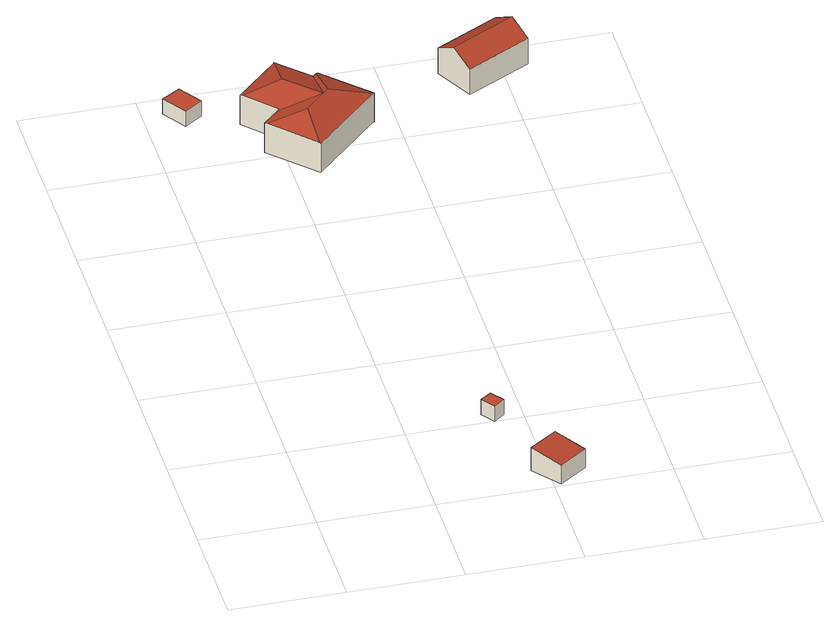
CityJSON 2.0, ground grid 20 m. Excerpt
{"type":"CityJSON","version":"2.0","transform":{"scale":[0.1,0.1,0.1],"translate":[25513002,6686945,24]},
"CityObjects":{
"building1":{"type":"Building","attributes":{"measuredHeight":3,"roofType":"1000","CODE":"220","REPAIRED":"no","GroundLevel":32.4,"LowestRoof":35.4,"HighestRoof":35.4,"BREC_BuildingHeightNN":35.4,"BREC_RoofNames":"flat","Integrate_LoD[1]":{"integrating_person":"vcdb_user","integration_date":"2016-10-28","matching_mode":1,"area_diff":0,"area_diff_filter":10,"overlap_DB_to_file":100,"overlap_file_to_DB":100,"overlap_filter":89}},"address":[{"CountryName":"Finland","LocalityName":"Helsinki"}],"geometry":[{"type":"Solid","lod":"2","boundaries":[[[[0,1,2,3]],[[4,5,6,7]],[[7,6,1,0]],[[6,5,2,1]],[[5,4,3,2]],[[4,7,0,3]]]],"semantics":{"surfaces":[{"type":"GroundSurface","ZMinASL":32.4,"ZMin":0,"Area":19.71},{"type":"RoofSurface","ZMax":3,"ZMinASL":35.4,"ZMin":3,"Area":19.71,"ZMaxASL":35.4,"RoofPitch":90,"RoofOrientation":-1},{"type":"WallSurface","ZMax":3,"Area":11.75,"ZMinASL":32.4,"ZMin":0,"ZMaxASL":35.4},{"type":"WallSurface","ZMax":3,"Area":15.09,"ZMinASL":32.4,"ZMin":0,"ZMaxASL":35.4}],"values":[[0,1,2,3,2,3]]}}]},
"building2":{"type":"Building","attributes":{"measuredHeight":3,"roofType":"1000","CODE":"220","REPAIRED":"no","GroundLevel":25.57,"LowestRoof":28.57,"HighestRoof":28.57,"BREC_BuildingHeightNN":28.57,"BREC_RoofNames":"flat","Integrate_LoD[1]":{"integrating_person":"vcdb_user","integration_date":"2016-10-28","matching_mode":1,"area_diff":0,"area_diff_filter":10,"overlap_DB_to_file":100,"overlap_file_to_DB":100,"overlap_filter":89}},"address":[{"CountryName":"Finland","LocalityName":"Helsinki"}],"geometry":[{"type":"Solid","lod":"2","boundaries":[[[[8,9,10,11]],[[12,13,14,15]],[[15,14,9,8]],[[14,13,10,9]],[[13,12,11,10]],[[12,15,8,11]]]],"semantics":{"surfaces":[{"type":"GroundSurface","ZMinASL":25.57,"ZMin":0,"Area":7.08},{"type":"RoofSurface","ZMax":3,"ZMin":3,"Area":7.08,"ZMinASL":28.57,"ZMaxASL":28.57,"RoofPitch":90,"RoofOrientation":-1},{"type":"WallSurface","ZMax":3,"Area":7.21,"ZMinASL":25.57,"ZMin":0,"ZMaxASL":28.57},{"type":"WallSurface","ZMax":3,"Area":8.84,"ZMinASL":25.57,"ZMin":0,"ZMaxASL":28.57}],"values":[[0,1,2,3,2,3]]}}]},
"building3":{"type":"Building","attributes":{"measuredHeight":4.11,"roofType":"1000","CODE":"220","REPAIRED":"no","GroundLevel":24.33,"LowestRoof":28.44,"HighestRoof":28.44,"BREC_BuildingHeightNN":28.44,"Integrate_LoD[1]":{"integrating_person":"vcdb_user","integration_date":"2016-10-28","matching_mode":1,"area_diff":0,"area_diff_filter":10,"overlap_DB_to_file":100,"overlap_file_to_DB":100,"overlap_filter":89},"BREC_RoofNames":"flat"},"address":[{"CountryName":"Finland","LocalityName":"Helsinki"}],"geometry":[{"type":"Solid","lod":"2","boundaries":[[[[16,17,18,19]],[[20,21,22,23]],[[20,19,18,21]],[[21,18,17,22]],[[22,17,16,23]],[[23,16,19,20]]]],"semantics":{"surfaces":[{"type":"RoofSurface","ZMax":4.55,"ZMinASL":28,"ZMin":3.67,"Area":37.49,"ZMaxASL":28.88,"RoofPitch":81.85,"RoofOrientation":145.19},{"type":"GroundSurface","ZMinASL":24.33,"ZMin":0,"Area":37.11},{"type":"WallSurface","ZMax":4.55,"Area":27.39,"ZMinASL":24.33,"ZMin":0,"ZMaxASL":28.88},{"type":"WallSurface","ZMax":4.55,"Area":25.41,"ZMinASL":24.33,"ZMin":0,"ZMaxASL":28.88},{"type":"WallSurface","ZMax":3.67,"Area":22.08,"ZMinASL":24.33,"ZMin":0,"ZMaxASL":28}],"values":[[0,1,2,3,4,3]]}}]},
"building4":{"type":"Building","attributes":{"measuredHeight":6.53,"roofType":"1000","Katuosoite":"Puroniityntie 423","C_KAYTTARK":"011","Rakennuksen_tila":"voimassa","REPAIRED":"no","LowestRoof":39.69,"HighestRoof":39.69,"BREC_BuildingHeightNN":39.69,"Tilavuus":995,"BREC_RoofNames":"flat","Kayttotarkoitus":"Ei käyttömerkintää kartalla","VTJ_PRT":"1024235095","CODE":"121","Kerroksia":2,"GroundLevel":33.16,"RATU":53201,"TILA_KOODI":2,"Kokonaisala":343,"KG_KRAKENN":2500201,"Kerrosala":201,"Valmistunut":"2003-09-29","Rakennusaine":"Puu","Integrate_LoD[1]":{"integrating_person":"vcdb_user","integration_date":"2016-10-28","matching_mode":1,"area_diff":0,"area_diff_filter":10,"overlap_DB_to_file":100,"overlap_file_to_DB":100,"overlap_filter":89}},"address":[{"CountryName":"Finland","LocalityName":"Helsinki"}],"geometry":[{"type":"Solid","lod":"2","boundaries":[[[[24,25,26,27]],[[28,29,30,25,24]],[[31,32,33]],[[30,34,35,26,25]],[[31,36,37,38,30,32]],[[33,32,30,29,39]],[[38,40,41,34,30]],[[38,37,42,43,40]],[[44,43,42,45]],[[46,47,48,49,50,51,52,53,54,55,56,57,58,59,44,45]],[[49,48,47,36,31,33,39,50]],[[47,46,45,42,37,36]],[[34,41,58,57,56,35]],[[41,40,43,44,59,58]],[[39,29,28,52,51,50]],[[53,52,28,24,27,54]],[[27,26,35,56,55,54]]]],"semantics":{"surfaces":[{"type":"RoofSurface","ZMax":7.92,"ZMinASL":39.02,"ZMin":5.85,"Area":30.22,"ZMaxASL":41.09,"RoofPitch":67.56,"RoofOrientation":315.11},{"type":"RoofSurface","ZMax":7.92,"ZMinASL":39.05,"ZMin":5.88,"Area":41.54,"ZMaxASL":41.09,"RoofPitch":69.78,"RoofOrientation":224.91},{"type":"RoofSurface","ZMax":7.92,"ZMinASL":39.2,"ZMin":6.03,"Area":25.43,"ZMaxASL":41.08,"RoofPitch":68.64,"RoofOrientation":225.11},{"type":"RoofSurface","ZMax":7.92,"ZMinASL":39,"ZMin":5.83,"Area":46,"ZMaxASL":41.09,"RoofPitch":69.8,"RoofOrientation":45.06},{"type":"RoofSurface","ZMax":7.92,"ZMinASL":39.01,"ZMin":5.85,"Area":66.92,"ZMaxASL":41.08,"RoofPitch":69.47,"RoofOrientation":135.11},{"type":"RoofSurface","ZMax":7.92,"ZMinASL":39,"ZMin":5.83,"Area":7.28,"ZMaxASL":41.08,"RoofPitch":69.55,"RoofOrientation":315.38},{"type":"RoofSurface","ZMax":7.92,"ZMinASL":38.93,"ZMin":5.77,"Area":32.78,"ZMaxASL":41.08,"RoofPitch":68.64,"RoofOrientation":45.11},{"type":"WallSurface","ZMax":5.83,"Area":62.48,"ZMinASL":33.16,"ZMin":0,"ZMaxASL":38.99},{"type":"GroundSurface","ZMinASL":33.16,"ZMin":0,"Area":259.28},{"type":"WallSurface","ZMax":6.07,"Area":64.74,"ZMinASL":33.16,"ZMin":0,"ZMaxASL":39.24},{"type":"WallSurface","ZMax":5.92,"Area":97.21,"ZMinASL":33.16,"ZMin":0,"ZMaxASL":39.09},{"type":"WallSurface","ZMax":5.93,"Area":44.12,"ZMinASL":33.16,"ZMin":0,"ZMaxASL":39.1},{"type":"WallSurface","ZMax":6.02,"Area":26.15,"ZMinASL":33.16,"ZMin":0,"ZMaxASL":39.18},{"type":"WallSurface","ZMax":6.08,"Area":44.71,"ZMinASL":33.16,"ZMin":0,"ZMaxASL":39.24},{"type":"WallSurface","ZMax":5.87,"Area":62.72,"ZMinASL":33.16,"ZMin":0,"ZMaxASL":39.03}],"values":[[0,1,2,3,4,5,5,6,7,8,9,10,11,12,12,13,14]]}}]},
"building5":{"type":"Building","attributes":{"measuredHeight":6.04,"roofType":"1000","CODE":"220","REPAIRED":"no","GroundLevel":33.58,"LowestRoof":39.62,"HighestRoof":39.62,"BREC_BuildingHeightNN":39.62,"Integrate_LoD[1]":{"integrating_person":"vcdb_user","integration_date":"2016-10-28","matching_mode":1,"area_diff":0,"area_diff_filter":10,"overlap_DB_to_file":100,"overlap_file_to_DB":100,"overlap_filter":89},"BREC_RoofNames":"flat"},"address":[{"CountryName":"Finland","LocalityName":"Helsinki"}],"geometry":[{"type":"Solid","lod":"2","boundaries":[[[[60,61,62,63]],[[64,65,61,60]],[[66,63,62,67]],[[68,65,64,69]],[[69,64,60,63,66]],[[67,62,61,65,68]],[[67,68,69,66]]]],"semantics":{"surfaces":[{"type":"RoofSurface","ZMax":7.45,"ZMinASL":38.74,"ZMin":5.16,"Area":57.89,"ZMaxASL":41.02,"RoofPitch":59.89,"RoofOrientation":332.14},{"type":"RoofSurface","ZMax":7.45,"ZMinASL":38.74,"ZMin":5.16,"Area":57.89,"ZMaxASL":41.02,"RoofPitch":59.89,"RoofOrientation":152.14},{"type":"WallSurface","ZMax":5.16,"Area":65.72,"ZMinASL":33.58,"ZMin":0,"ZMaxASL":38.74},{"type":"WallSurface","ZMax":7.45,"Area":49.63,"ZMinASL":33.58,"ZMin":0,"ZMaxASL":41.02},{"type":"GroundSurface","ZMinASL":33.58,"ZMin":0,"Area":100.15}],"values":[[0,1,2,2,3,3,4]]}}]}
},
"vertices":[
[67,1031,84],[35,1009,84],[7,1052,84],[40,1073,84],[40,1073,114],[7,1052,114],[35,1009,114],[67,1031,114],
[364,198,16],[345,183,16],[328,207,16],[347,221,16],[347,221,46],[328,207,46],[345,183,46],[364,198,46],
[412,6,40],[461,40,40],[422,88,49],[373,54,49],[373,54,3],[422,88,3],[461,40,3],[412,6,3],
[123,978,152],[190,982,171],[195,1057,150],[119,982,150],[171,928,152],[168,926,150],[246,927,171],[212,822,152],[211,892,171],[143,893,152],[247,1006,150],[195,1058,150],[214,820,151],[332,935,150],[256,937,171],[139,897,151],[254,1010,151],[248,1004,151],[333,935,150],[258,1013,149],[258,1013,92],[333,935,92],[332,935,92],[214,820,92],[212,822,92],[143,893,92],[139,897,92],[168,926,92],[171,928,92],[123,978,92],[119,982,92],[195,1057,92],[195,1058,92],[247,1006,92],[248,1004,92],[254,1010,92],
[483,1000,170],[596,1059,170],[577,1094,147],[465,1035,147],[501,965,147],[614,1025,147],[465,1035,96],[577,1094,96],[614,1025,96],[501,965,96]
]}
